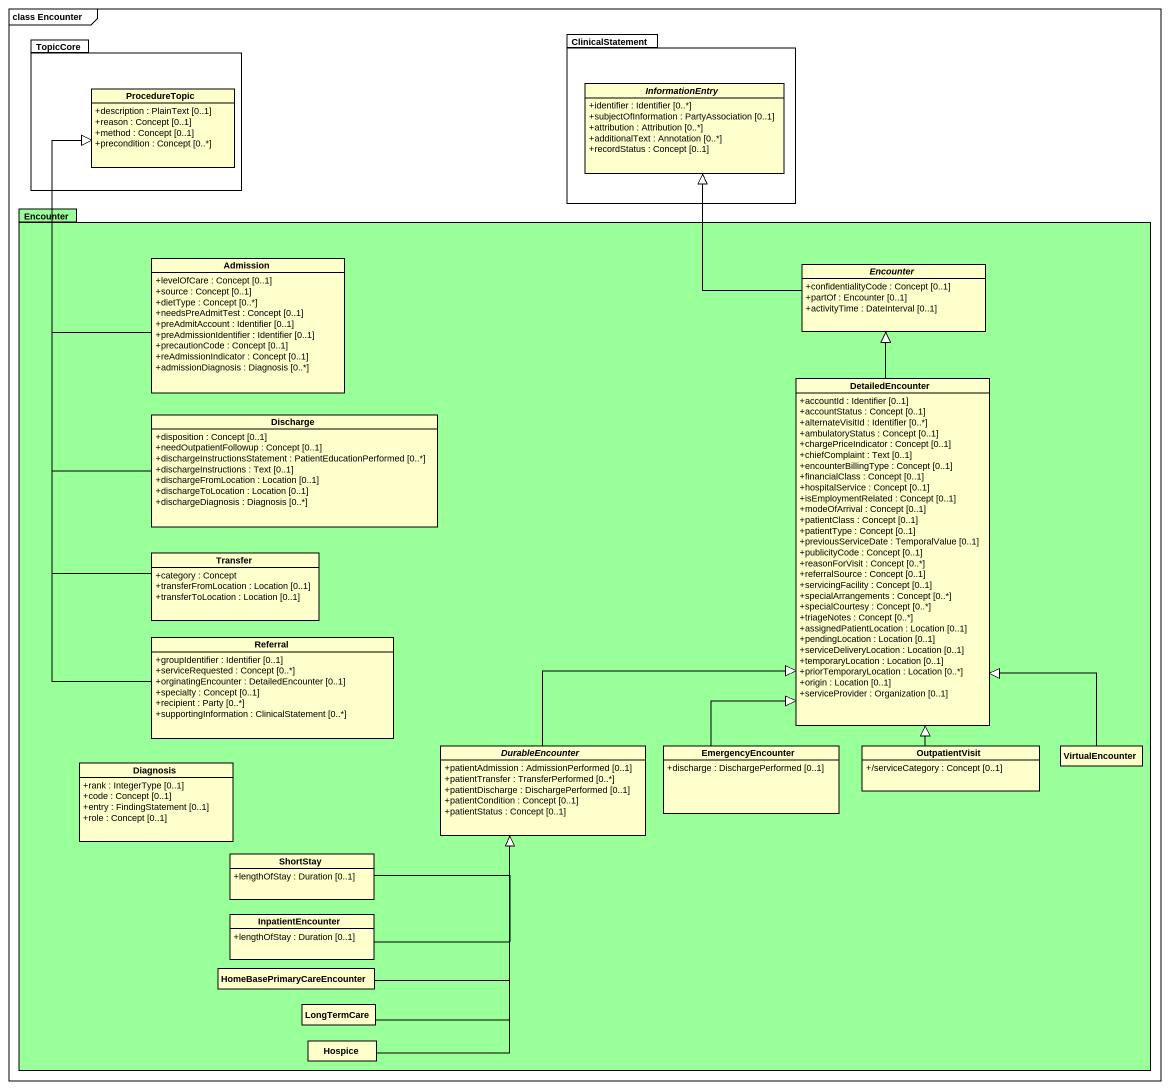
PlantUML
@startuml
mainframe class Encounter
hide circle
hide empty members
skinparam classAttributeIconSize 0
package TopicCore {
  class ProcedureTopic {
    +description : PlainText [0..1]
    +reason : Concept [0..1]
    +method : Concept [0..1]
    +precondition : Concept [0..*]
  }
}
package ClinicalStatement {
  abstract class InformationEntry {
    +identifier : Identifier [0..*]
    +subjectOfInformation : PartyAssociation [0..1]
    +attribution : Attribution [0..*]
    +additionalText : Annotation [0..*]
    +recordStatus : Concept [0..1]
  }
}
package Encounter #99FF99 {
  class Admission {
    +levelOfCare : Concept [0..1]
    +source : Concept [0..1]
    +dietType : Concept [0..*]
    +needsPreAdmitTest : Concept [0..1]
    +preAdmitAccount : Identifier [0..1]
    +preAdmissionIdentifier : Identifier [0..1]
    +precautionCode : Concept [0..1]
    +reAdmissionIndicator : Concept [0..1]
    +admissionDiagnosis : Diagnosis [0..*]
  }
  abstract class "Encounter" as Encounter_2 {
    +confidentialityCode : Concept [0..1]
    +partOf : Encounter [0..1]
    +activityTime : DateInterval [0..1]
  }
  class Discharge {
    +disposition : Concept [0..1]
    +needOutpatientFollowup : Concept [0..1]
    +dischargeInstructionsStatement : PatientEducationPerformed [0..*]
    +dischargeInstructions : Text [0..1]
    +dischargeFromLocation : Location [0..1]
    +dischargeToLocation : Location [0..1]
    +dischargeDiagnosis : Diagnosis [0..*]
  }
  class DetailedEncounter {
    +accountId : Identifier [0..1]
    +accountStatus : Concept [0..1]
    +alternateVisitId : Identifier [0..*]
    +ambulatoryStatus : Concept [0..1]
    +chargePriceIndicator : Concept [0..1]
    +chiefComplaint : Text [0..1]
    +encounterBillingType : Concept [0..1]
    +financialClass : Concept [0..1]
    +hospitalService : Concept [0..1]
    +isEmploymentRelated : Concept [0..1]
    +modeOfArrival : Concept [0..1]
    +patientClass : Concept [0..1]
    +patientType : Concept [0..1]
    +previousServiceDate : TemporalValue [0..1]
    +publicityCode : Concept [0..1]
    +reasonForVisit : Concept [0..*]
    +referralSource : Concept [0..1]
    +servicingFacility : Concept [0..1]
    +specialArrangements : Concept [0..*]
    +specialCourtesy : Concept [0..*]
    +triageNotes : Concept [0..*]
    +assignedPatientLocation : Location [0..1]
    +pendingLocation : Location [0..1]
    +serviceDeliveryLocation : Location [0..1]
    +temporaryLocation : Location [0..1]
    +priorTemporaryLocation : Location [0..*]
    +origin : Location [0..1]
    +serviceProvider : Organization [0..1]
  }
  class Transfer {
    +category : Concept
    +transferFromLocation : Location [0..1]
    +transferToLocation : Location [0..1]
  }
  class Referral {
    +groupIdentifier : Identifier [0..1]
    +serviceRequested : Concept [0..*]
    +orginatingEncounter : DetailedEncounter [0..1]
    +specialty : Concept [0..1]
    +recipient : Party [0..*]
    +supportingInformation : ClinicalStatement [0..*]
  }
  class Diagnosis {
    +rank : IntegerType [0..1]
    +code : Concept [0..1]
    +entry : FindingStatement [0..1]
    +role : Concept [0..1]
  }
  abstract class DurableEncounter {
    +patientAdmission : AdmissionPerformed [0..1]
    +patientTransfer : TransferPerformed [0..*]
    +patientDischarge : DischargePerformed [0..1]
    +patientCondition : Concept [0..1]
    +patientStatus : Concept [0..1]
  }
  class EmergencyEncounter {
    +discharge : DischargePerformed [0..1]
  }
  class OutpatientVisit {
    +/serviceCategory : Concept [0..1]
  }
  class VirtualEncounter
  class ShortStay {
    +lengthOfStay : Duration [0..1]
  }
  class InpatientEncounter {
    +lengthOfStay : Duration [0..1]
  }
  class HomeBasePrimaryCareEncounter
  class LongTermCare
  class Hospice
}
Admission -up-|> ProcedureTopic
Encounter_2 -up-|> InformationEntry
Discharge -up-|> ProcedureTopic
DetailedEncounter -up-|> Encounter_2
Transfer -up-|> ProcedureTopic
Referral -up-|> ProcedureTopic
DurableEncounter -up-|> DetailedEncounter
EmergencyEncounter -up-|> DetailedEncounter
OutpatientVisit -up-|> DetailedEncounter
VirtualEncounter -up-|> DetailedEncounter
ShortStay -right-|> DurableEncounter
InpatientEncounter -up-|> DurableEncounter
HomeBasePrimaryCareEncounter -up-|> DurableEncounter
LongTermCare -up-|> DurableEncounter
Hospice -up-|> DurableEncounter
@enduml
